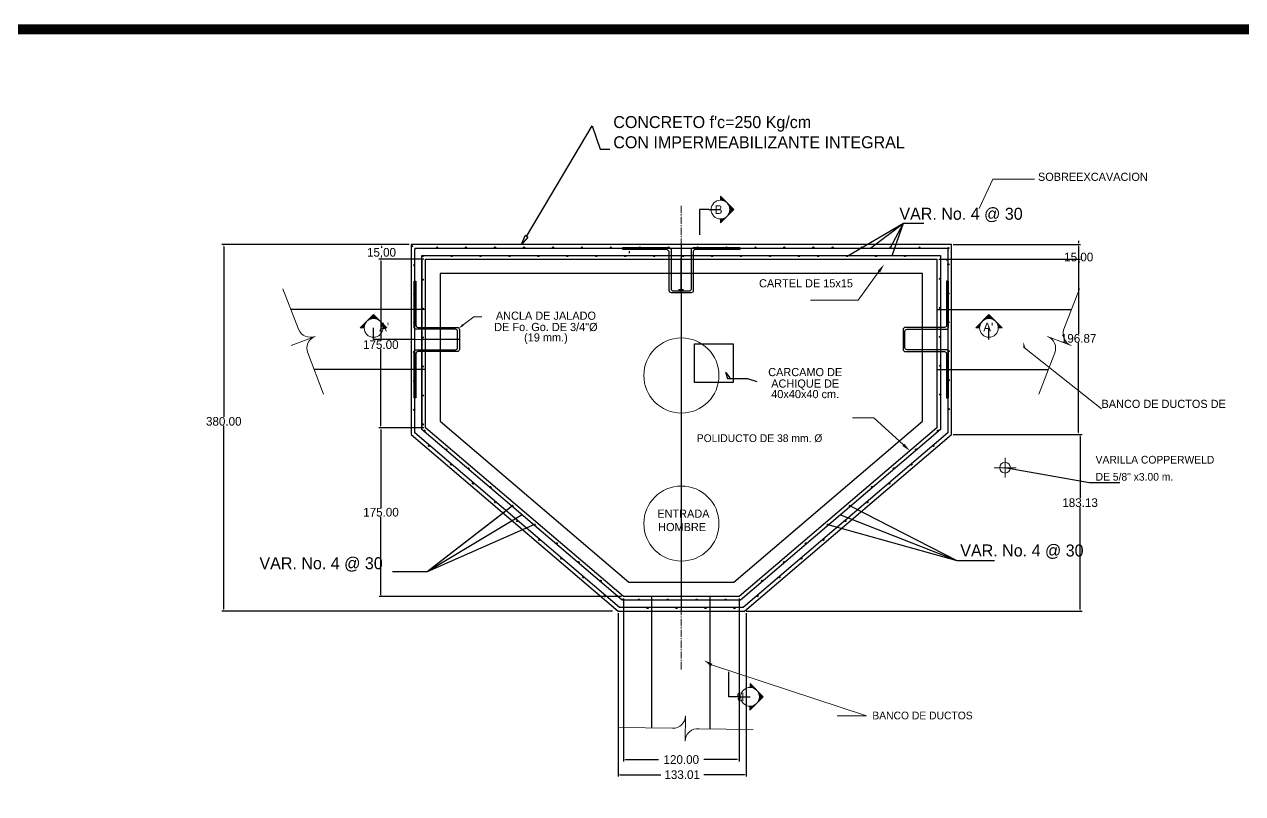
# Model space of a CAD drawing. Header units: centimetres. Extents: x 899 to 420531, y -5023 to 1299.
# Drawn here: x 16385 to 17648, y -1161 to -363 of the extents above; entities that cross this region are included whole.
import ezdxf
from ezdxf.enums import TextEntityAlignment as Align

# ---------------------------------------------------------------- set-up
doc = ezdxf.new("R2010")
doc.units = ezdxf.units.CM
doc.header["$LTSCALE"] = 10
doc.header["$MEASUREMENT"] = 0
doc.linetypes.add('CENTER2', pattern=[1.125, 0.75, -0.125, 0.125, -0.125])
doc.layers.get('0').update_dxf_attribs({"linetype": 'CONTINUOUS'})
doc.layers.get('DEFPOINTS').update_dxf_attribs({"color": 2, "linetype": 'CONTINUOUS'})
for name, color, linetype in [('Dimensiones', 7, 'CONTINUOUS'), ('Ductos', 30, 'CONTINUOUS'), ('MARCO', 7, 'CONTINUOUS'), ('REGISTRO', 1, 'CONTINUOUS'), ('TEXTOS', 7, 'CONTINUOUS'), ('VARILLAS', 30, 'CONTINUOUS')]:
    doc.layers.add(name, color=color, linetype=linetype)
doc.styles.get("Standard").update_dxf_attribs({"font": ''})
doc.styles.get('Standard').set_extended_font_data('Zurich Ex BT')
doc.dimstyles.get("Standard").update_dxf_attribs({"dimtxt": 9, "dimasz": 2, "dimexe": 2, "dimexo": 2, "dimgap": 0.09, "dimtad": 0, "dimtih": 1, "dimtoh": 1, "dimzin": 0, "dimdsep": 46, "dimtxsty": 'Standard', "dimcen": 0.09, "dimadec": 0, "dimazin": 0, "dimtfac": 1, "dimtofl": 0, "dimtmove": 0, "dimatfit": 3, "dimfxl": 0, "dimtolj": 1, "dimtzin": 0, "dimarcsym": 0})

# ---------------------------------------------------------------- blocks, each defined once
blk = doc.blocks.new('_ClosedBlank')
at = {"color": 0, "linetype": 'ByBlock', "lineweight": -2}
for p, q in [((-1, 0.17), (0, 0)), ((-1, 0.17), (-1, -0.17)), ((0, 0), (-1, -0.17))]:
    blk.add_line(p, q, dxfattribs=at)
blk = doc.blocks.new('*D33')
at = {"layer": 'DEFPOINTS', "color": 0}
for p in [(16785.7, -591.7), (16754.9, -606.7), (16800.7, -606.7)]:
    blk.add_point(p, dxfattribs=at)
at = {"layer": 'Dimensiones', "color": 0, "lineweight": -2}
for p, q in [((16783.7, -591.7), (16752.9, -591.7)), ((16754.9, -593.7), (16754.9, -595.2)), ((16754.9, -604.7), (16754.9, -604.5)), ((16798.7, -606.7), (16752.9, -606.7))]:
    blk.add_line(p, q, dxfattribs=at)
at = {"layer": 'Dimensiones', "color": 0}
for points in [[(16754.6, -593.7), (16755.3, -593.7), (16754.9, -591.7)], [(16754.6, -604.7), (16755.3, -604.7), (16754.9, -606.7)]]:
    blk.add_solid(points, dxfattribs=at)
at = {"layer": 'Dimensiones', "color": 0, "insert": (16754.9, -599.8), "char_height": 9, "attachment_point": 5}
blk.add_mtext('\\A1;15.00', dxfattribs=at)
blk = doc.blocks.new('*D34')
at = {"layer": 'DEFPOINTS', "color": 0}
for p in [(17345.7, -591.7), (17330.7, -606.7), (17477.7, -606.7)]:
    blk.add_point(p, dxfattribs=at)
at = {"layer": 'TEXTOS', "color": 0, "lineweight": -2}
for p, q in [((17347.7, -591.7), (17479.7, -591.7)), ((17477.7, -589.7), (17477.7, -587.7)), ((17332.7, -606.7), (17479.7, -606.7)), ((17477.7, -608.7), (17477.7, -610.7))]:
    blk.add_line(p, q, dxfattribs=at)
at = {"layer": 'TEXTOS', "color": 0}
for points in [[(17477.3, -589.7), (17478, -589.7), (17477.7, -591.7)], [(17477.3, -608.7), (17478, -608.7), (17477.7, -606.7)]]:
    blk.add_solid(points, dxfattribs=at)
at = {"layer": 'TEXTOS', "color": 0, "insert": (17477.7, -604.7), "char_height": 9, "attachment_point": 5}
blk.add_mtext('\\A1;15.00', dxfattribs=at)
blk = doc.blocks.new('*D35')
at = {"layer": 'DEFPOINTS', "color": 0}
for p in [(17005.7, -956.7), (17125.7, -956.7), (17125.7, -1125.6)]:
    blk.add_point(p, dxfattribs=at)
at = {"layer": 'Dimensiones', "color": 0, "lineweight": -2}
for p, q in [((17005.7, -958.7), (17005.7, -1127.6)), ((17125.7, -958.7), (17125.7, -1127.6)), ((17007.7, -1125.6), (17042.1, -1125.6)), ((17123.7, -1125.6), (17089.2, -1125.6))]:
    blk.add_line(p, q, dxfattribs=at)
at = {"layer": 'Dimensiones', "color": 0}
for points in [[(17007.7, -1125.2), (17007.7, -1125.9), (17005.7, -1125.6)], [(17123.7, -1125.2), (17123.7, -1125.9), (17125.7, -1125.6)]]:
    blk.add_solid(points, dxfattribs=at)
at = {"layer": 'Dimensiones', "color": 0, "insert": (17065.7, -1125.6), "char_height": 9, "attachment_point": 5}
blk.add_mtext('\\A1;120.00', dxfattribs=at)
blk = doc.blocks.new('*D36')
at = {"layer": 'DEFPOINTS', "color": 0}
for p in [(16785.7, -591.7), (16591.4, -971.7), (16995.7, -971.7)]:
    blk.add_point(p, dxfattribs=at)
at = {"layer": 'Dimensiones', "color": 0, "lineweight": -2}
for p, q in [((16783.7, -591.7), (16589.4, -591.7)), ((16591.4, -593.7), (16591.4, -770.4)), ((16591.4, -969.7), (16591.4, -779.7)), ((16993.7, -971.7), (16589.4, -971.7))]:
    blk.add_line(p, q, dxfattribs=at)
at = {"layer": 'Dimensiones', "color": 0}
for points in [[(16591.1, -593.7), (16591.8, -593.7), (16591.4, -591.7)], [(16591.1, -969.7), (16591.8, -969.7), (16591.4, -971.7)]]:
    blk.add_solid(points, dxfattribs=at)
at = {"layer": 'Dimensiones', "color": 0, "insert": (16591.4, -775), "char_height": 9, "attachment_point": 5}
blk.add_mtext('\\A1;380.00', dxfattribs=at)
blk = doc.blocks.new('*D28')
at = {"layer": 'DEFPOINTS', "color": 0}
for p in [(16800.7, -606.7), (16754.2, -781.7), (16800.7, -781.7)]:
    blk.add_point(p, dxfattribs=at)
at = {"layer": 'Dimensiones', "color": 0, "lineweight": -2}
for p, q in [((16798.7, -606.7), (16752.2, -606.7)), ((16754.2, -608.7), (16754.2, -690.8)), ((16754.2, -779.7), (16754.2, -700.1)), ((16798.7, -781.7), (16752.2, -781.7))]:
    blk.add_line(p, q, dxfattribs=at)
at = {"layer": 'Dimensiones', "color": 0}
for points in [[(16753.8, -608.7), (16754.5, -608.7), (16754.2, -606.7)], [(16753.8, -779.7), (16754.5, -779.7), (16754.2, -781.7)]]:
    blk.add_solid(points, dxfattribs=at)
at = {"layer": 'Dimensiones', "color": 0, "insert": (16754.2, -695.5), "char_height": 9, "attachment_point": 5}
blk.add_mtext('\\A1;175.00', dxfattribs=at)
blk = doc.blocks.new('*D29')
at = {"layer": 'DEFPOINTS', "color": 0}
for p in [(16800.7, -781.7), (16754.4, -956.7), (17005.7, -956.7)]:
    blk.add_point(p, dxfattribs=at)
at = {"layer": 'Dimensiones', "color": 0, "lineweight": -2}
for p, q in [((16798.7, -781.7), (16752.4, -781.7)), ((16754.4, -783.7), (16754.4, -864.5)), ((16754.4, -954.7), (16754.4, -873.9)), ((17003.7, -956.7), (16752.4, -956.7))]:
    blk.add_line(p, q, dxfattribs=at)
at = {"layer": 'Dimensiones', "color": 0}
for points in [[(16754, -783.7), (16754.7, -783.7), (16754.4, -781.7)], [(16754, -954.7), (16754.7, -954.7), (16754.4, -956.7)]]:
    blk.add_solid(points, dxfattribs=at)
at = {"layer": 'Dimensiones', "color": 0, "insert": (16754.4, -869.2), "char_height": 9, "attachment_point": 5}
blk.add_mtext('\\A1;175.00', dxfattribs=at)
blk = doc.blocks.new('*D30')
at = {"layer": 'DEFPOINTS', "color": 0}
for p in [(17345.7, -591.7), (17345.7, -788.6), (17477.6, -788.6)]:
    blk.add_point(p, dxfattribs=at)
at = {"layer": 'Dimensiones', "color": 0, "lineweight": -2}
for p, q in [((17347.7, -591.7), (17479.6, -591.7)), ((17477.6, -593.7), (17477.6, -684.3)), ((17477.6, -786.6), (17477.6, -693.7)), ((17347.7, -788.6), (17479.6, -788.6))]:
    blk.add_line(p, q, dxfattribs=at)
at = {"layer": 'Dimensiones', "color": 0}
for points in [[(17477.3, -593.7), (17477.9, -593.7), (17477.6, -591.7)], [(17477.3, -786.6), (17477.9, -786.6), (17477.6, -788.6)]]:
    blk.add_solid(points, dxfattribs=at)
at = {"layer": 'Dimensiones', "color": 0, "insert": (17477.6, -689), "char_height": 9, "attachment_point": 5}
blk.add_mtext('\\A1;196.87', dxfattribs=at)
blk = doc.blocks.new('*D31')
at = {"layer": 'DEFPOINTS', "color": 0}
for p in [(17347.7, -788.6), (17131.1, -971.7), (17479.1, -971.7)]:
    blk.add_point(p, dxfattribs=at)
at = {"layer": 'Dimensiones', "color": 0, "lineweight": -2}
for p, q in [((17349.7, -788.6), (17481.1, -788.6)), ((17479.1, -790.6), (17479.1, -854.6)), ((17479.1, -969.7), (17479.1, -864)), ((17133.1, -971.7), (17481.1, -971.7))]:
    blk.add_line(p, q, dxfattribs=at)
at = {"layer": 'Dimensiones', "color": 0}
for points in [[(17478.7, -790.6), (17479.4, -790.6), (17479.1, -788.6)], [(17478.7, -969.7), (17479.4, -969.7), (17479.1, -971.7)]]:
    blk.add_solid(points, dxfattribs=at)
at = {"layer": 'Dimensiones', "color": 0, "insert": (17479.1, -859.3), "char_height": 9, "attachment_point": 5}
blk.add_mtext('\\A1;183.13', dxfattribs=at)
blk = doc.blocks.new('*D32')
at = {"layer": 'DEFPOINTS', "color": 0}
for p in [(17000.1, -971.7), (17133.1, -971.7), (17133.1, -1141.3)]:
    blk.add_point(p, dxfattribs=at)
at = {"layer": 'Dimensiones', "color": 0, "lineweight": -2}
for p, q in [((17000.1, -973.7), (17000.1, -1143.3)), ((17133.1, -973.7), (17133.1, -1143.3)), ((17002.1, -1141.3), (17044.4, -1141.3)), ((17131.1, -1141.3), (17088.9, -1141.3))]:
    blk.add_line(p, q, dxfattribs=at)
at = {"layer": 'Dimensiones', "color": 0}
for points in [[(17002.1, -1141), (17002.1, -1141.7), (17000.1, -1141.3)], [(17131.1, -1141), (17131.1, -1141.7), (17133.1, -1141.3)]]:
    blk.add_solid(points, dxfattribs=at)
at = {"layer": 'Dimensiones', "color": 0, "insert": (17066.6, -1141.3), "char_height": 9, "attachment_point": 5}
blk.add_mtext('\\A1;133.01', dxfattribs=at)
blk = doc.blocks.new('Marco-Reg')
at = {"layer": 'MARCO', "linetype": 'Continuous', "const_width": 10.2}
blk.add_lwpolyline([(19056, -2910.9), (19056, -368.5), (15126.9, -368.5), (15126.9, -2910.9)], close=True, dxfattribs=at)

msp = doc.modelspace()

# ---------------------------------------------------------------- linework, layer by layer
at = {"layer": 'Ductos', "lineweight": 5}
for p, q in [((16668.954, -679.38), (16652.808, -637.496)), ((17462.385, -679.38), (17478.532, -637.496)), ((16686.001, -686.941), (16661.394, -696.427)), ((17445.339, -686.941), (17469.946, -696.427)), ((16694.886, -746.648), (16678.44, -703.987)), ((17436.454, -746.648), (17452.899, -703.987)), ((17069.657, -1106.54), (17070.052, -1080.171)), ((17056.67, -1093.158), (17000.752, -1092.321)), ((17140.175, -1094.409), (17084.258, -1093.571))]:
    msp.add_line(p, q, dxfattribs=at)
at = {"layer": 'Ductos'}
for p, q in [((16800.67, -659.125), (16661.146, -659.125)), ((17330.67, -659.125), (17470.194, -659.125)), ((16800.674, -721.121), (16685.055, -721.145)), ((17330.665, -721.121), (17446.285, -721.145)), ((17034.67, -956.69), (17034.67, -1092.829)), ((17095.355, -956.69), (17095.384, -1093.738))]:
    msp.add_line(p, q, dxfattribs=at)
at = {"layer": 'Ductos', "linetype": 'CENTER2', "lineweight": 5}
msp.add_line((17065.67, -1032.197), (17065.67, -911.183), dxfattribs=at)
at = {"layer": 'Ductos', "lineweight": 5}
for centre, radius, start, end in [((16681.215, -674.654), 13.186, 201.281051, 291.281051), ((17474.689, -684.123), 13.186, 158.918205, 248.918205), ((16690.744, -699.244), 13.186, 111.081795, 201.081795), ((17440.596, -699.244), 13.186, 338.918205, 68.918205), ((17056.867, -1079.974), 13.186, 269.142137, 359.142137), ((17082.9, -1106.746), 13.244, 84.115882, 179.110736)]:
    msp.add_arc(centre, radius, start, end, dxfattribs=at)
at = {"layer": 'REGISTRO'}
for p, q in [((17012.172, -600.54), (17012.172, -598.54)), ((16796.9, -606.69), (16796.9, -781.69)), ((17330.67, -606.69), (17330.67, -781.69)), ((17067.901, -638.541), (17062.901, -638.541))]:
    msp.add_line(p, q, dxfattribs=at)
for points in [[(17345.67, -788.559), (17345.67, -591.69), (16785.67, -591.69), (16785.67, -788.607), (17000.138, -971.69), (17065.67, -971.69), (17131.201, -971.69), (17345.67, -788.607)], [(16815.67, -621.69), (16815.67, -774.773), (17011.201, -941.69), (17065.67, -941.69), (17120.138, -941.69), (17315.67, -774.773), (17315.67, -621.69), (16815.67, -621.69)]]:
    msp.add_lwpolyline(points, dxfattribs=at)
for points in [[(17050.922, -596.69), (17005.072, -596.69), (17005.072, -594.79), (17052.822, -594.79, -0.41421356), (17055.072, -597.04), (17055.072, -637.54, 0.41421356), (17057.322, -639.79), (17074.022, -639.79, 0.41421356), (17076.272, -637.54), (17076.272, -597.04, -0.41421356), (17078.522, -594.79), (17126.272, -594.79), (17126.272, -596.69), (17080.422, -596.69, 0.41421356), (17078.172, -598.94), (17078.172, -639.44, -0.41421356), (17075.922, -641.69), (17055.422, -641.69, -0.41421356), (17053.172, -639.44), (17053.172, -598.94)], [(16790.67, -704.875), (16790.67, -750.725), (16788.77, -750.725), (16788.77, -702.975, -0.41421356), (16791.02, -700.725), (16831.52, -700.725, 0.41421356), (16833.77, -698.475), (16833.77, -681.775, 0.41421356), (16831.52, -679.525), (16791.02, -679.525, -0.41421356), (16788.77, -677.275), (16788.77, -629.525), (16790.67, -629.525), (16790.67, -675.375, 0.41421356), (16792.92, -677.625), (16833.42, -677.625, -0.41421356), (16835.67, -679.875), (16835.67, -700.375, -0.41421356), (16833.42, -702.625), (16792.92, -702.625, 0.41421356)], [(17340.677, -704.847), (17340.682, -750.697), (17342.582, -750.697), (17342.577, -702.947, 0.41421356), (17340.327, -700.697), (17299.827, -700.701, -0.41421356), (17297.577, -698.452), (17297.575, -681.752, -0.41421356), (17299.825, -679.501), (17340.325, -679.497, 0.41421356), (17342.575, -677.247), (17342.57, -629.497), (17340.67, -629.497), (17340.674, -675.347, -0.41421356), (17338.425, -677.598), (17297.925, -677.602, 0.41421356), (17295.675, -679.852), (17295.677, -700.352, 0.41421356), (17297.927, -702.602), (17338.427, -702.598, -0.41421356)]]:
    msp.add_lwpolyline(points, format="xyb", close=True, dxfattribs=at)
for points in [[(17330.67, -781.69), (17125.67, -956.69), (17065.67, -956.69), (17005.67, -956.69), (16800.67, -781.69), (16800.67, -606.69), (17330.67, -606.69)], [(17079.449, -694.692), (17119.449, -694.692), (17119.449, -734.692), (17079.449, -734.692)]]:
    msp.add_lwpolyline(points, close=True, dxfattribs=at)
at = {"layer": 'TEXTOS', "lineweight": 5}
for p, q in [((17374.516, -554.485), (17388.567, -523.773)), ((17388.567, -523.773), (17431.754, -523.773)), ((17106.278, -545.746), (17106.278, -541.665)), ((17106.278, -541.665), (17120.063, -555.451)), ((17106.472, -545.748), (17106.472, -541.859)), ((17106.666, -545.754), (17106.666, -542.054)), ((17106.86, -545.764), (17106.86, -542.248)), ((17107.054, -545.777), (17107.054, -542.442)), ((17107.248, -545.795), (17107.248, -542.636)), ((17107.442, -545.816), (17107.442, -542.83)), ((17107.636, -545.842), (17107.636, -543.024)), ((17106.278, -569.236), (17120.063, -555.451)), ((17107.831, -545.871), (17107.831, -543.218)), ((17108.025, -545.905), (17108.025, -543.412)), ((17108.219, -545.942), (17108.219, -543.606)), ((17108.413, -545.984), (17108.413, -543.8)), ((17108.607, -546.03), (17108.607, -543.994)), ((17108.801, -546.08), (17108.801, -544.189)), ((17108.995, -546.134), (17108.995, -544.383)), ((17109.189, -546.193), (17109.189, -544.577)), ((17109.383, -546.256), (17109.383, -544.771)), ((17109.577, -546.324), (17109.577, -544.965)), ((17109.772, -546.397), (17109.772, -545.159)), ((17109.966, -546.474), (17109.966, -545.353)), ((17110.16, -546.556), (17110.16, -545.547)), ((17110.354, -546.644), (17110.354, -545.741)), ((17110.548, -546.736), (17110.548, -545.935)), ((17110.742, -546.834), (17110.742, -546.129)), ((17110.936, -546.937), (17110.936, -546.324)), ((17111.13, -547.046), (17111.13, -546.518)), ((17111.324, -547.161), (17111.324, -546.712)), ((17111.518, -547.283), (17111.518, -546.906)), ((17111.712, -547.411), (17111.712, -547.1)), ((17111.907, -547.545), (17111.907, -547.294)), ((17112.101, -547.687), (17112.101, -547.488)), ((17112.295, -547.837), (17112.295, -547.682)), ((17112.489, -547.994), (17112.489, -547.876)), ((17112.683, -548.16), (17112.683, -548.07)), ((17112.877, -548.335), (17112.877, -548.265)), ((17113.071, -548.52), (17113.071, -548.459)), ((17113.265, -548.716), (17113.265, -548.653)), ((17113.459, -548.923), (17113.459, -548.847)), ((17113.653, -549.144), (17113.653, -549.041)), ((17113.847, -549.378), (17113.847, -549.235)), ((17113.847, -549.378), (17113.847, -549.235)), ((17114.042, -549.628), (17114.042, -549.429)), ((17114.236, -549.896), (17114.236, -549.623)), ((17114.43, -550.185), (17114.43, -549.817)), ((17114.624, -550.499), (17114.624, -550.011)), ((17114.818, -550.841), (17114.818, -550.205)), ((17115.012, -551.221), (17115.012, -550.4)), ((17115.206, -551.647), (17115.206, -550.594)), ((17115.4, -552.14), (17115.4, -550.788)), ((17115.4, -552.14), (17115.4, -550.788)), ((17115.594, -552.734), (17115.594, -550.982)), ((17115.788, -553.52), (17115.788, -551.176)), ((17115.983, -559.532), (17115.983, -551.37)), ((17116.177, -559.338), (17116.177, -551.564)), ((17116.371, -559.144), (17116.371, -551.758)), ((17116.565, -558.949), (17116.565, -551.952)), ((17116.759, -558.755), (17116.759, -552.146)), ((17116.953, -558.561), (17116.953, -552.34)), ((17117.147, -558.367), (17117.147, -552.535)), ((17117.341, -558.173), (17117.341, -552.729)), ((17117.535, -557.979), (17117.535, -552.923)), ((17117.729, -557.785), (17117.729, -553.117)), ((17117.923, -557.591), (17117.923, -553.311)), ((17118.118, -557.397), (17118.118, -553.505)), ((17118.312, -557.203), (17118.312, -553.699)), ((17118.506, -557.009), (17118.506, -553.893)), ((17118.7, -556.814), (17118.7, -554.087)), ((17118.894, -556.62), (17118.894, -554.281)), ((17119.088, -556.426), (17119.088, -554.476)), ((17119.282, -556.232), (17119.282, -554.67)), ((17119.476, -556.038), (17119.476, -554.864)), ((17119.67, -555.844), (17119.67, -555.058)), ((17119.864, -555.65), (17119.864, -555.252)), ((17120.059, -555.456), (17120.059, -555.446)), ((17106.278, -569.236), (17106.278, -565.156)), ((17106.472, -569.042), (17106.472, -565.154)), ((17106.666, -568.848), (17106.666, -565.148)), ((17106.86, -568.654), (17106.86, -565.138)), ((17107.054, -568.46), (17107.054, -565.124)), ((17107.248, -568.266), (17107.248, -565.107)), ((17107.442, -568.072), (17107.442, -565.085)), ((17107.636, -567.878), (17107.636, -565.06)), ((17107.831, -567.684), (17107.831, -565.031)), ((17108.025, -567.49), (17108.025, -564.997)), ((17108.219, -567.296), (17108.219, -564.96)), ((17108.413, -567.101), (17108.413, -564.918)), ((17108.607, -566.907), (17108.607, -564.872)), ((17108.801, -566.713), (17108.801, -564.822)), ((17108.995, -566.519), (17108.995, -564.767)), ((17109.189, -566.325), (17109.189, -564.709)), ((17109.383, -566.131), (17109.383, -564.645)), ((17109.577, -565.937), (17109.577, -564.577)), ((17109.772, -565.743), (17109.772, -564.505)), ((17109.966, -565.549), (17109.966, -564.428)), ((17110.16, -565.355), (17110.16, -564.345)), ((17110.354, -565.16), (17110.354, -564.258)), ((17110.548, -564.966), (17110.548, -564.166)), ((17110.742, -564.772), (17110.742, -564.068)), ((17110.936, -564.578), (17110.936, -563.965)), ((17111.13, -564.384), (17111.13, -563.855)), ((17111.324, -564.19), (17111.324, -563.74)), ((17111.518, -563.996), (17111.518, -563.619)), ((17111.712, -563.802), (17111.712, -563.491)), ((17111.907, -563.608), (17111.907, -563.356)), ((17112.101, -563.414), (17112.101, -563.215)), ((17112.295, -563.22), (17112.295, -563.065)), ((17112.489, -563.025), (17112.489, -562.908)), ((17112.683, -562.831), (17112.683, -562.742)), ((17112.877, -562.637), (17112.877, -562.566)), ((17113.071, -562.443), (17113.071, -562.381)), ((17113.265, -562.249), (17113.265, -562.186)), ((17113.459, -562.055), (17113.459, -561.978)), ((17113.653, -561.861), (17113.653, -561.758)), ((17113.847, -561.667), (17113.847, -561.524)), ((17113.847, -561.667), (17113.847, -561.524)), ((17114.042, -561.473), (17114.042, -561.274)), ((17114.236, -561.279), (17114.236, -561.005)), ((17114.43, -561.085), (17114.43, -560.717)), ((17114.624, -560.89), (17114.624, -560.403)), ((17114.818, -560.696), (17114.818, -560.06)), ((17115.012, -560.502), (17115.012, -559.681)), ((17115.206, -560.308), (17115.206, -559.254)), ((17115.4, -560.114), (17115.4, -558.762)), ((17115.4, -560.114), (17115.4, -558.762)), ((17115.594, -559.92), (17115.594, -558.168)), ((17115.788, -559.726), (17115.788, -557.382)), ((17065.672, -594.852), (17065.669, -640.902)), ((17270.509, -619.719), (17249.05, -649.303)), ((17249.05, -649.303), (17199.575, -649.303)), ((16732.905, -678.113), (16746.691, -664.328)), ((16741.834, -669.185), (16742.888, -669.185)), ((16742.028, -668.991), (16743.38, -668.991)), ((16742.028, -668.991), (16743.38, -668.991)), ((16742.222, -668.797), (16743.974, -668.797)), ((16742.416, -668.603), (16744.76, -668.603)), ((16742.61, -668.409), (16750.772, -668.409)), ((16742.804, -668.214), (16750.578, -668.215)), ((16742.998, -668.02), (16750.384, -668.02)), ((16743.192, -667.826), (16750.19, -667.826)), ((16743.387, -667.632), (16749.995, -667.632)), ((16743.581, -667.438), (16749.801, -667.438)), ((16743.775, -667.244), (16749.607, -667.244)), ((16743.969, -667.05), (16749.413, -667.05)), ((16744.163, -666.856), (16749.219, -666.856)), ((16744.357, -666.662), (16749.025, -666.662)), ((16744.551, -666.468), (16748.831, -666.468)), ((16744.745, -666.274), (16748.637, -666.274)), ((16744.939, -666.079), (16748.443, -666.079)), ((16745.133, -665.885), (16748.249, -665.885)), ((16745.327, -665.691), (16748.055, -665.691)), ((16745.522, -665.497), (16747.86, -665.497)), ((16745.716, -665.303), (16747.666, -665.303)), ((16745.91, -665.109), (16747.472, -665.109)), ((16746.104, -664.915), (16747.278, -664.915)), ((16746.298, -664.721), (16747.084, -664.721)), ((16746.492, -664.527), (16746.89, -664.527)), ((16746.686, -664.333), (16746.696, -664.333)), ((16760.476, -678.113), (16746.691, -664.328)), ((16748.622, -668.603), (16750.966, -668.603)), ((16749.408, -668.797), (16751.16, -668.797)), ((16750.002, -668.991), (16751.354, -668.991)), ((16750.002, -668.991), (16751.354, -668.991)), ((16750.494, -669.185), (16751.548, -669.185)), ((16839.481, -675.024), (16850.554, -666.642)), ((16850.554, -666.642), (16858.947, -666.642)), ((17370.864, -678.117), (17384.65, -664.331)), ((17380.846, -669.188), (17379.792, -669.188)), ((17381.339, -668.994), (17379.987, -668.994)), ((17381.339, -668.994), (17379.987, -668.994)), ((17381.932, -668.8), (17380.181, -668.8)), ((17382.718, -668.606), (17380.375, -668.606)), ((17388.731, -668.412), (17380.569, -668.412)), ((17388.536, -668.218), (17380.763, -668.218)), ((17388.342, -668.024), (17380.957, -668.024)), ((17388.148, -667.83), (17381.151, -667.83)), ((17387.954, -667.636), (17381.345, -667.636)), ((17387.76, -667.441), (17381.539, -667.441)), ((17387.566, -667.247), (17381.733, -667.247)), ((17387.372, -667.053), (17381.927, -667.053)), ((17387.178, -666.859), (17382.122, -666.859)), ((17386.984, -666.665), (17382.316, -666.665)), ((17386.79, -666.471), (17382.51, -666.471)), ((17386.596, -666.277), (17382.704, -666.277)), ((17386.401, -666.083), (17382.898, -666.083)), ((17386.207, -665.889), (17383.092, -665.889)), ((17386.013, -665.695), (17383.286, -665.695)), ((17385.819, -665.5), (17383.48, -665.5)), ((17385.625, -665.306), (17383.674, -665.306)), ((17385.431, -665.112), (17383.868, -665.112)), ((17385.237, -664.918), (17384.062, -664.918)), ((17385.043, -664.724), (17384.257, -664.724)), ((17384.849, -664.53), (17384.451, -664.53)), ((17384.655, -664.336), (17384.645, -664.336)), ((17398.435, -678.117), (17384.65, -664.331)), ((17388.925, -668.606), (17386.581, -668.606)), ((17389.119, -668.8), (17387.367, -668.8)), ((17389.313, -668.994), (17387.961, -668.994)), ((17389.313, -668.994), (17387.961, -668.994)), ((17389.507, -669.188), (17388.453, -669.188)), ((16732.905, -678.113), (16736.986, -678.113)), ((16733.099, -677.919), (16736.988, -677.919)), ((16733.294, -677.725), (16736.994, -677.725)), ((16733.488, -677.531), (16737.004, -677.531)), ((16733.682, -677.337), (16737.017, -677.337)), ((16733.876, -677.143), (16737.035, -677.143)), ((16734.07, -676.949), (16737.056, -676.949)), ((16734.264, -676.755), (16737.082, -676.755)), ((16734.458, -676.56), (16737.111, -676.56)), ((16734.652, -676.366), (16737.145, -676.366)), ((16734.846, -676.172), (16737.182, -676.172)), ((16735.04, -675.978), (16737.224, -675.978)), ((16735.234, -675.784), (16737.27, -675.784)), ((16735.429, -675.59), (16737.32, -675.59)), ((16735.623, -675.396), (16737.374, -675.396)), ((16735.817, -675.202), (16737.433, -675.202)), ((16736.011, -675.008), (16737.497, -675.008)), ((16736.205, -674.814), (16737.564, -674.814)), ((16736.399, -674.619), (16737.637, -674.62)), ((16736.593, -674.425), (16737.714, -674.425)), ((16736.787, -674.231), (16737.796, -674.231)), ((16736.981, -674.037), (16737.884, -674.037)), ((16737.175, -673.843), (16737.976, -673.843)), ((16737.37, -673.649), (16738.074, -673.649)), ((16737.564, -673.455), (16738.177, -673.455)), ((16737.758, -673.261), (16738.286, -673.261)), ((16737.952, -673.067), (16738.402, -673.067)), ((16738.146, -672.873), (16738.523, -672.873)), ((16738.34, -672.679), (16738.651, -672.679)), ((16738.534, -672.484), (16738.785, -672.484)), ((16738.728, -672.29), (16738.927, -672.29)), ((16738.922, -672.096), (16739.077, -672.096)), ((16739.116, -671.902), (16739.234, -671.902)), ((16739.31, -671.708), (16739.4, -671.708)), ((16739.505, -671.514), (16739.575, -671.514)), ((16739.699, -671.32), (16739.76, -671.32)), ((16739.893, -671.126), (16739.956, -671.126)), ((16740.087, -670.932), (16740.164, -670.932)), ((16740.281, -670.738), (16740.384, -670.738)), ((16740.475, -670.544), (16740.618, -670.544)), ((16740.475, -670.544), (16740.618, -670.544)), ((16740.669, -670.349), (16740.868, -670.349)), ((16740.863, -670.155), (16741.136, -670.155)), ((16741.057, -669.961), (16741.425, -669.961)), ((16741.251, -669.767), (16741.739, -669.767)), ((16741.446, -669.573), (16742.082, -669.573)), ((16741.64, -669.379), (16742.461, -669.379)), ((16750.921, -669.379), (16751.742, -669.379)), ((16751.3, -669.573), (16751.936, -669.573)), ((16751.643, -669.767), (16752.131, -669.767)), ((16751.957, -669.961), (16752.325, -669.961)), ((16752.246, -670.156), (16752.519, -670.156)), ((16752.514, -670.35), (16752.713, -670.35)), ((16752.764, -670.544), (16752.907, -670.544)), ((16752.764, -670.544), (16752.907, -670.544)), ((16752.998, -670.738), (16753.101, -670.738)), ((16753.218, -670.932), (16753.295, -670.932)), ((16753.426, -671.126), (16753.489, -671.126)), ((16753.622, -671.32), (16753.683, -671.32)), ((16753.807, -671.514), (16753.877, -671.514)), ((16753.982, -671.708), (16754.071, -671.708)), ((16754.148, -671.902), (16754.266, -671.902)), ((16754.305, -672.096), (16754.46, -672.096)), ((16754.455, -672.291), (16754.654, -672.291)), ((16754.597, -672.485), (16754.848, -672.485)), ((16754.731, -672.679), (16755.042, -672.679)), ((16754.859, -672.873), (16755.236, -672.873)), ((16754.98, -673.067), (16755.43, -673.067)), ((16755.095, -673.261), (16755.624, -673.261)), ((16755.205, -673.455), (16755.818, -673.455)), ((16755.308, -673.649), (16756.012, -673.649)), ((16755.406, -673.843), (16756.206, -673.843)), ((16755.498, -674.037), (16756.401, -674.037)), ((16755.585, -674.232), (16756.595, -674.232)), ((16755.668, -674.426), (16756.789, -674.426)), ((16755.745, -674.62), (16756.983, -674.62)), ((16755.817, -674.814), (16757.177, -674.814)), ((16755.885, -675.008), (16757.371, -675.008)), ((16755.949, -675.202), (16757.565, -675.202)), ((16756.007, -675.396), (16757.759, -675.396)), ((16756.062, -675.59), (16757.953, -675.59)), ((16756.112, -675.784), (16758.147, -675.784)), ((16756.158, -675.978), (16758.341, -675.978)), ((16756.2, -676.172), (16758.536, -676.172)), ((16756.237, -676.367), (16758.73, -676.367)), ((16756.271, -676.561), (16758.924, -676.561)), ((16756.3, -676.755), (16759.118, -676.755)), ((16756.325, -676.949), (16759.312, -676.949)), ((16756.347, -677.143), (16759.506, -677.143)), ((16756.364, -677.337), (16759.7, -677.337)), ((16756.378, -677.531), (16759.894, -677.531)), ((16756.388, -677.725), (16760.088, -677.725)), ((16756.394, -677.919), (16760.282, -677.919)), ((16756.396, -678.113), (16760.476, -678.113)), ((17374.945, -678.117), (17370.864, -678.117)), ((17374.947, -677.922), (17371.058, -677.922)), ((17374.953, -677.728), (17371.252, -677.728)), ((17374.962, -677.534), (17371.446, -677.534)), ((17374.976, -677.34), (17371.64, -677.34)), ((17374.994, -677.146), (17371.835, -677.146)), ((17375.015, -676.952), (17372.029, -676.952)), ((17375.041, -676.758), (17372.223, -676.758)), ((17375.07, -676.564), (17372.417, -676.564)), ((17375.103, -676.37), (17372.611, -676.37)), ((17375.141, -676.176), (17372.805, -676.176)), ((17375.183, -675.982), (17372.999, -675.982)), ((17375.229, -675.787), (17373.193, -675.787)), ((17375.279, -675.593), (17373.387, -675.593)), ((17375.333, -675.399), (17373.581, -675.399)), ((17375.392, -675.205), (17373.776, -675.205)), ((17375.455, -675.011), (17373.97, -675.011)), ((17375.523, -674.817), (17374.164, -674.817)), ((17375.596, -674.623), (17374.358, -674.623)), ((17375.673, -674.429), (17374.552, -674.429)), ((17375.755, -674.235), (17374.746, -674.235)), ((17375.842, -674.041), (17374.94, -674.041)), ((17375.935, -673.847), (17375.134, -673.847)), ((17376.033, -673.652), (17375.328, -673.652)), ((17376.136, -673.458), (17375.522, -673.458)), ((17376.245, -673.264), (17375.716, -673.264)), ((17376.36, -673.07), (17375.911, -673.07)), ((17376.482, -672.876), (17376.105, -672.876)), ((17376.609, -672.682), (17376.299, -672.682)), ((17376.744, -672.488), (17376.493, -672.488)), ((17376.886, -672.294), (17376.687, -672.294)), ((17377.035, -672.1), (17376.881, -672.1)), ((17377.193, -671.906), (17377.075, -671.906)), ((17377.359, -671.711), (17377.269, -671.711)), ((17377.534, -671.517), (17377.463, -671.517)), ((17377.719, -671.323), (17377.657, -671.323)), ((17377.915, -671.129), (17377.851, -671.129)), ((17378.122, -670.935), (17378.046, -670.935)), ((17378.342, -670.741), (17378.24, -670.741)), ((17378.577, -670.547), (17378.434, -670.547)), ((17378.577, -670.547), (17378.434, -670.547)), ((17378.827, -670.353), (17378.628, -670.353)), ((17379.095, -670.159), (17378.822, -670.159)), ((17379.384, -669.965), (17379.016, -669.965)), ((17379.697, -669.771), (17379.21, -669.771)), ((17380.04, -669.576), (17379.404, -669.576)), ((17380.419, -669.382), (17379.598, -669.382)), ((17389.701, -669.382), (17388.88, -669.382)), ((17389.895, -669.576), (17389.259, -669.576)), ((17390.089, -669.771), (17389.602, -669.771)), ((17390.283, -669.965), (17389.915, -669.965)), ((17390.477, -670.159), (17390.204, -670.159)), ((17390.671, -670.353), (17390.472, -670.353)), ((17390.866, -670.547), (17390.723, -670.547)), ((17390.866, -670.547), (17390.723, -670.547)), ((17391.06, -670.741), (17390.957, -670.741)), ((17391.254, -670.935), (17391.177, -670.935)), ((17391.448, -671.129), (17391.384, -671.129)), ((17391.642, -671.323), (17391.58, -671.323)), ((17391.836, -671.517), (17391.765, -671.517)), ((17392.03, -671.711), (17391.94, -671.711)), ((17392.224, -671.906), (17392.107, -671.906)), ((17392.418, -672.1), (17392.264, -672.1)), ((17392.612, -672.294), (17392.413, -672.294)), ((17392.807, -672.488), (17392.555, -672.488)), ((17393.001, -672.682), (17392.69, -672.682)), ((17393.195, -672.876), (17392.818, -672.876)), ((17393.389, -673.07), (17392.939, -673.07)), ((17393.583, -673.264), (17393.054, -673.264)), ((17393.777, -673.458), (17393.163, -673.458)), ((17393.971, -673.652), (17393.267, -673.652)), ((17394.165, -673.847), (17393.364, -673.847)), ((17394.359, -674.041), (17393.457, -674.041)), ((17394.553, -674.235), (17393.544, -674.235)), ((17394.747, -674.429), (17393.626, -674.429)), ((17394.942, -674.623), (17393.704, -674.623)), ((17395.136, -674.817), (17393.776, -674.817)), ((17395.33, -675.011), (17393.844, -675.011)), ((17395.524, -675.205), (17393.907, -675.205)), ((17395.718, -675.399), (17393.966, -675.399)), ((17395.912, -675.593), (17394.021, -675.593)), ((17396.106, -675.787), (17394.071, -675.787)), ((17396.3, -675.982), (17394.117, -675.982)), ((17396.494, -676.176), (17394.158, -676.176)), ((17396.688, -676.37), (17394.196, -676.37)), ((17396.882, -676.564), (17394.229, -676.564)), ((17397.077, -676.758), (17394.259, -676.758)), ((17397.271, -676.952), (17394.284, -676.952)), ((17397.465, -677.146), (17394.306, -677.146)), ((17397.659, -677.34), (17394.323, -677.34)), ((17397.853, -677.534), (17394.337, -677.534)), ((17398.047, -677.728), (17394.347, -677.728)), ((17398.241, -677.922), (17394.352, -677.922)), ((17398.435, -678.117), (17394.354, -678.117)), ((16789.981, -690.124), (16836.031, -690.128)), ((16800.669, -697.625), (16800.67, -682.625)), ((17421.382, -698.863), (17501.321, -762.036)), ((17265.325, -771.398), (17243.206, -771.398)), ((17295.926, -799.367), (17265.325, -771.398)), ((17401.317, -812.882), (17401.317, -833.021)), ((17390.067, -823.039), (17412.72, -823.039)), ((17097.121, -1027.56), (17257.835, -1080.324)), ((17136.937, -1046.777), (17136.935, -1050.858)), ((17136.937, -1046.777), (17150.715, -1060.57)), ((17137.131, -1046.971), (17137.129, -1050.86)), ((17137.325, -1047.165), (17137.323, -1050.866)), ((17137.519, -1047.359), (17137.517, -1050.875)), ((17137.713, -1047.554), (17137.711, -1050.889)), ((17137.907, -1047.748), (17137.905, -1050.907)), ((17138.101, -1047.942), (17138.1, -1050.928)), ((17138.295, -1048.136), (17138.294, -1050.954)), ((17136.922, -1074.348), (17150.715, -1060.57)), ((17138.489, -1048.33), (17138.488, -1050.983)), ((17138.683, -1048.525), (17138.682, -1051.017)), ((17138.877, -1048.719), (17138.876, -1051.055)), ((17139.071, -1048.913), (17139.07, -1051.097)), ((17139.265, -1049.107), (17139.264, -1051.142)), ((17139.459, -1049.301), (17139.458, -1051.193)), ((17139.653, -1049.496), (17139.652, -1051.247)), ((17139.847, -1049.69), (17139.846, -1051.306)), ((17140.041, -1049.884), (17140.04, -1051.37)), ((17140.235, -1050.078), (17140.234, -1051.438)), ((17140.429, -1050.272), (17140.428, -1051.51)), ((17140.623, -1050.466), (17140.622, -1051.588)), ((17140.817, -1050.661), (17140.816, -1051.67)), ((17141.011, -1050.855), (17141.011, -1051.757)), ((17141.205, -1051.049), (17141.205, -1051.85)), ((17141.399, -1051.243), (17141.399, -1051.948)), ((17141.593, -1051.437), (17141.593, -1052.051)), ((17146.055, -1055.904), (17146.054, -1057.256)), ((17146.055, -1055.904), (17146.054, -1057.256)), ((17146.249, -1056.098), (17146.248, -1057.85)), ((17146.443, -1056.292), (17146.441, -1058.636)), ((17146.637, -1056.487), (17146.632, -1064.648)), ((17146.831, -1056.681), (17146.827, -1064.454)), ((17147.025, -1056.875), (17147.021, -1064.26)), ((17147.219, -1057.069), (17147.215, -1064.066)), ((17147.413, -1057.263), (17147.409, -1063.872)), ((17147.607, -1057.458), (17147.603, -1063.678)), ((17147.801, -1057.652), (17147.798, -1063.484)), ((17147.995, -1057.846), (17147.992, -1063.29)), ((17148.189, -1058.04), (17148.186, -1063.096)), ((17148.383, -1058.234), (17148.38, -1062.902)), ((17148.577, -1058.429), (17148.574, -1062.708)), ((17148.771, -1058.623), (17148.769, -1062.514)), ((17148.965, -1058.817), (17148.963, -1062.32)), ((17149.159, -1059.011), (17149.157, -1062.126)), ((17149.353, -1059.205), (17149.351, -1061.933)), ((17149.547, -1059.4), (17149.545, -1061.739)), ((17149.741, -1059.594), (17149.74, -1061.545)), ((17136.925, -1070.267), (17136.922, -1074.348)), ((17137.119, -1070.265), (17137.117, -1074.154)), ((17137.313, -1070.259), (17137.311, -1073.96)), ((17137.507, -1070.25), (17137.505, -1073.766)), ((17137.701, -1070.236), (17137.699, -1073.572)), ((17137.895, -1070.219), (17137.893, -1073.378)), ((17138.089, -1070.197), (17138.088, -1073.184)), ((17138.283, -1070.172), (17138.282, -1072.99)), ((17138.477, -1070.143), (17138.476, -1072.796)), ((17138.672, -1070.109), (17138.67, -1072.602)), ((17138.866, -1070.072), (17138.864, -1072.408)), ((17139.06, -1070.03), (17139.059, -1072.214)), ((17139.254, -1069.985), (17139.253, -1072.02)), ((17139.448, -1069.935), (17139.447, -1071.826)), ((17139.642, -1069.88), (17139.641, -1071.632)), ((17139.836, -1069.822), (17139.835, -1071.438)), ((17140.03, -1069.758), (17140.03, -1071.244)), ((17140.225, -1069.691), (17140.224, -1071.05)), ((17140.419, -1069.618), (17140.418, -1070.856)), ((17140.613, -1069.541), (17140.612, -1070.662)), ((17140.807, -1069.459), (17140.806, -1070.468)), ((17141.001, -1069.372), (17141.001, -1070.274)), ((17141.195, -1069.279), (17141.195, -1070.08)), ((17141.389, -1069.182), (17141.389, -1069.886)), ((17141.584, -1069.078), (17141.583, -1069.692)), ((17141.778, -1068.969), (17141.777, -1069.498)), ((17141.972, -1068.854), (17141.972, -1069.304)), ((17142.166, -1068.733), (17142.166, -1069.11)), ((17142.36, -1068.605), (17142.36, -1068.916)), ((17142.554, -1068.471), (17142.554, -1068.722)), ((17142.748, -1068.329), (17142.748, -1068.528)), ((17142.943, -1068.18), (17142.943, -1068.334)), ((17143.137, -1068.022), (17143.137, -1068.14)), ((17143.331, -1067.857), (17143.331, -1067.946)), ((17143.525, -1067.681), (17143.525, -1067.752)), ((17143.719, -1067.496), (17143.719, -1067.558)), ((17143.914, -1067.301), (17143.914, -1067.364)), ((17144.108, -1067.094), (17144.108, -1067.17)), ((17144.302, -1066.874), (17144.302, -1066.976)), ((17144.496, -1066.639), (17144.496, -1066.782)), ((17144.496, -1066.639), (17144.496, -1066.782)), ((17144.69, -1066.389), (17144.69, -1066.588)), ((17144.885, -1066.121), (17144.885, -1066.394)), ((17145.079, -1065.832), (17145.079, -1066.2)), ((17145.273, -1065.519), (17145.273, -1066.006)), ((17145.467, -1065.176), (17145.467, -1065.812)), ((17145.856, -1064.371), (17145.856, -1065.424)), ((17146.05, -1063.878), (17146.05, -1065.23)), ((17146.05, -1063.878), (17146.05, -1065.23)), ((17146.245, -1063.285), (17146.244, -1065.036)), ((17146.439, -1062.499), (17146.438, -1064.842)), ((17227.4, -1080.324), (17257.835, -1080.324))]:
    msp.add_line(p, q, dxfattribs=at)
at = {"layer": 'TEXTOS', "linetype": 'CENTER2', "lineweight": 5}
msp.add_line((17065.672, -551.561), (17065.672, -672.575), dxfattribs=at)
at = {"layer": 'TEXTOS'}
for p, q in [((17094.27, -555.451), (17084.405, -555.451)), ((17084.405, -555.451), (17084.405, -581.467)), ((17094.27, -555.451), (17106.278, -555.451)), ((17065.672, -590.541), (17065.672, -615.541)), ((17065.672, -640.541), (17065.672, -605.541)), ((16873.17, -606.69), (16888.17, -606.69)), ((17065.67, -606.69), (17065.67, -956.69)), ((16746.691, -690.121), (16746.691, -678.113)), ((17384.65, -690.125), (17384.65, -678.117)), ((16789.981, -690.124), (16746.691, -690.121)), ((16835.67, -690.125), (16800.67, -690.125)), ((17115.023, -730.531), (17134.44, -730.531)), ((17134.44, -730.531), (17143.895, -733.717)), ((17065.67, -956.69), (17065.67, -971.69)), ((16994.308, -971.69), (16993.761, -971.69)), ((17115.057, -1060.551), (17115.071, -1034.534)), ((17124.922, -1060.556), (17115.057, -1060.551)), ((17124.922, -1060.556), (17136.93, -1060.562))]:
    msp.add_line(p, q, dxfattribs=at)
msp.add_lwpolyline([(16905.135, -583.238), (16973.257, -468.75), (16981.701, -492.734), (16991.649, -492.734)], dxfattribs=at)
at = {"layer": 'TEXTOS', "lineweight": 5}
for centre, radius in [((17106.278, -555.451), 9.705), ((16746.691, -678.113), 9.705), ((17384.65, -678.117), 9.705), ((17065.822, -727.429), 38.919), ((17401.317, -823.039), 5.51), ((17065.822, -880.926), 38.919), ((17136.93, -1060.562), 9.705)]:
    msp.add_circle(centre, radius, dxfattribs=at)
for points in [[(17269.27, -618.82), (17271.748, -620.617), (17275.901, -612.285)], [(16840.11, -675.854), (16838.853, -674.193), (16834.498, -678.796)], [(17420.356, -699.043), (17422.407, -698.682), (17420.298, -692.707)], [(17296.959, -798.238), (17294.894, -800.497), (17302.705, -805.563)], [(17096.317, -1028.863), (17097.925, -1026.258), (17089.306, -1022.737)]]:
    msp.add_solid(points, dxfattribs=at)
at = {"layer": 'VARILLAS'}
for p, q in [((16789.44, -595.46), (16789.44, -596.69)), ((17002.36, -965.757), (17002.36, -965.757))]:
    msp.add_line(p, q, dxfattribs=at)
msp.add_lwpolyline([(16789.44, -595.46), (17341.9, -595.46), (17341.9, -786.869), (17129.811, -967.92), (17065.67, -967.92), (17001.528, -967.92), (16789.44, -786.869), (16789.44, -596.69)], dxfattribs=at)
msp.add_lwpolyline([(16796.9, -783.429), (16796.9, -602.92), (17334.44, -602.92), (17334.44, -783.429), (17127.06, -960.46), (17065.67, -960.46), (17004.279, -960.46)], close=True, dxfattribs=at)
for centre in [(16786.573, -593.402), (16797.603, -603.568), (16812.603, -594.806), (16827.603, -603.568), (16842.603, -594.806), (16857.603, -603.568), (16872.603, -594.806), (16887.603, -603.568), (16902.603, -594.806), (16917.603, -603.568), (16932.603, -594.806), (16947.603, -603.568), (16962.603, -594.806), (16977.603, -603.568), (16992.603, -594.806), (17007.603, -603.568), (17022.603, -594.806), (17037.603, -603.568), (17052.603, -594.806), (17067.603, -603.568), (17082.603, -594.806), (17097.603, -603.568), (17112.603, -594.806), (17127.603, -603.568), (17142.603, -594.806), (17157.603, -603.568), (17172.603, -594.806), (17187.603, -603.568), (17202.603, -594.806), (17207.603, -603.568), (17222.603, -594.806), (17237.603, -603.568), (17252.603, -594.806), (17267.603, -603.568), (17282.603, -594.806), (17297.603, -603.568), (17312.603, -594.806), (17342.596, -595.476), (16788.77, -613.129), (17341.485, -607.546), (17342.521, -612.275), (16797.603, -628.129), (17333.734, -627.302), (16788.77, -643.129), (17342.613, -642.275), (17333.827, -657.302), (16797.603, -658.129), (16788.77, -673.129), (17342.706, -672.275), (16797.603, -688.129), (17333.919, -687.302), (16788.77, -703.129), (17342.798, -702.275), (16797.603, -718.129), (17334.012, -717.302), (17342.891, -732.275), (16788.77, -733.129), (16797.603, -748.129), (17334.104, -747.302), (16788.77, -763.129), (17342.983, -762.274), (16797.603, -778.129), (16799.449, -784.703), (17331.89, -784.703), (16804.24, -800.42), (16822.283, -804.161), (17309.056, -804.161), (17327.099, -800.42), (16827.074, -819.879), (17304.265, -819.879), (16845.058, -823.689), (17286.282, -823.689), (16849.848, -839.406), (16867.9, -843.137), (17263.44, -843.137), (17281.491, -839.406), (16872.691, -858.854), (17258.649, -858.854), (16890.742, -862.585), (17240.597, -862.585), (16895.533, -878.303), (16913.585, -882.033), (17217.755, -882.033), (17235.806, -878.303), (16918.375, -897.751), (16936.427, -901.481), (17194.913, -901.481), (17212.964, -897.751), (16941.218, -917.199), (16959.269, -920.929), (17172.07, -920.929), (17190.122, -917.199), (16964.06, -936.647), (16982.112, -940.377), (17149.228, -940.377), (17167.279, -936.647), (16986.902, -956.095), (17004.954, -959.825), (17021.639, -959.794), (17051.639, -959.794), (17081.639, -959.794), (17111.639, -959.794), (17144.437, -956.095), (17030.784, -968.521), (17060.784, -968.521), (17090.784, -968.521), (17120.784, -968.521)]:
    msp.add_circle(centre, 0.635, dxfattribs=at)

# ---------------------------------------------------------------- block references
at = {"layer": 'Dimensiones'}
msp.add_blockref('Marco-Reg', (0, 0), dxfattribs=at)
at = {"layer": 'TEXTOS'}
for p, xscale, yscale, zscale, rotation in [((16900.048, -591.787), 9.948028096456271, 9.948028096463531, 9.948028096471202, 239.2465457088595), ((17111.937, -724.505), 6.770480704209827, 6.770480704144575, 6.770480704130627, 117.1153708705314)]:
    msp.add_blockref('_ClosedBlank', p, dxfattribs=dict(at, xscale=xscale, yscale=yscale, zscale=zscale, rotation=rotation))

# ---------------------------------------------------------------- texts
for s, p in [("CONCRETO f'c=250 Kg/cm", (16995.234, -470.941)), ('CON IMPERMEABILIZANTE INTEGRAL', (16995.234, -491.868))]:
    msp.add_text(s, height=12.43504, dxfattribs=at).set_placement(p)
at = {"layer": 'TEXTOS', "lineweight": 5}
for s, height, p in [('SOBREEXCAVACION', 8.4631, (17435.455, -525.681)), ('B', 8.941, (17100.423, -559.888)), ('VAR. No. 4 @ 30', 12.43504, (17291.805, -565.982)), ('CARTEL DE 15x15', 8.45, (17146.3, -636.096)), ("A'", 8.9406, (17378.801, -681.775)), ('BANCO DE DUCTOS DE ', 8.4631, (17501.319, -761.084)), ('POLIDUCTO DE 38 mm. %%C', 8, (17081.743, -796.427)), ('VARILLA COPPERWELD', 8, (17495.212, -818.761)), ('DE 5/8" x3.00 m.', 8, (17495.212, -836.448)), ('VAR. No. 4 @ 30', 12.43504, (17354.92, -915.069)), ('VAR. No. 4 @ 30', 12.43504, (16628.393, -928.29)), ('BANCO DE DUCTOS ', 8, (17263.732, -1083.912))]:
    msp.add_text(s, height=height, dxfattribs=at).set_placement(p)
for s, p in [('ANCLA DE JALADO', (16925.371, -669.677)), ('DE Fo. Go. DE 3/4"%%C', (16925.371, -681.395)), ('(19 mm.)', (16925.371, -692.19)), ('CARCAMO DE', (17194.154, -728.125)), ('ACHIQUE DE', (17194.154, -739.989)), ('40x40x40 cm.', (17194.154, -750.931)), ('ENTRADA', (17067.885, -874.909)), ('HOMBRE', (17066.565, -888.761))]:
    msp.add_text(s, height=8.4631, dxfattribs=at).set_placement(p, align=Align.CENTER)
for s, height, rotation, p in [("A'", 8.9406, 359.999409, (16752.54, -681.771)), ('B', 8.941, 179.969272, (17131.077, -1056.122))]:
    msp.add_text(s, height=height, rotation=rotation, dxfattribs=at).set_placement(p)

# ---------------------------------------------------------------- dimensions: what is measured, and where the dimension line sits
at = {"layer": 'Dimensiones'}
for base, p1, p2, picture, middle in [((16591.422, -971.69), (16785.67, -591.69), (16995.665, -971.69), '*D36', (16591.422, -775.043)), ((16754.923, -606.69), (16785.67, -591.69), (16800.67, -606.69), '*D33', (16754.923, -599.82)), ((17477.613, -788.559), (17345.67, -591.69), (17345.67, -788.559), '*D30', (17477.613, -689)), ((16754.166, -781.69), (16800.67, -606.69), (16800.67, -781.69), '*D28', (16754.166, -695.473)), ((17479.075, -971.69), (17347.67, -788.559), (17131.145, -971.69), '*D31', (17479.075, -859.286))]:
    dim = msp.add_linear_dim(base=base, p1=p1, p2=p2, angle=90, dimstyle='Standard', dxfattribs=at)
    dim.commit()
    dim.dimension.update_dxf_attribs({"geometry": picture, "text_midpoint": middle, "dimtype": 160})
dim = msp.add_linear_dim(base=(16754.36, -956.69), p1=(16800.67, -781.69), p2=(17005.67, -956.69), angle=90, dimstyle='Standard', dxfattribs=at)
dim.commit()
dim.dimension.update_dxf_attribs({"geometry": '*D29', "text_midpoint": (16754.36, -869.19)})
for base, p1, p2, picture, middle in [((17125.67, -1125.561), (17005.67, -956.69), (17125.67, -956.69), '*D35', (17065.67, -1125.561)), ((17133.145, -1141.321), (17000.138, -971.69), (17133.145, -971.69), '*D32', (17066.641, -1141.321))]:
    dim = msp.add_linear_dim(base=base, p1=p1, p2=p2, dimstyle='Standard', dxfattribs=at)
    dim.commit()
    dim.dimension.update_dxf_attribs({"geometry": picture, "text_midpoint": middle})
at = {"layer": 'TEXTOS'}
dim = msp.add_linear_dim(base=(17477.665, -606.69), p1=(17345.67, -591.69), p2=(17330.67, -606.69), angle=90, dimstyle='Standard', dxfattribs=at)
dim.commit()
dim.dimension.update_dxf_attribs({"geometry": '*D34', "text_midpoint": (17477.665, -604.731), "dimtype": 160})

# ---------------------------------------------------------------- leaders
at = {"layer": 'Dimensiones'}
msp.add_leader([(17402.941, -823.274), (17488.813, -838.391), (17520.299, -838.391)], dimstyle='Standard', override={"dimgap": 0.09, "dimtad": 0}, dxfattribs=at)
at = {"layer": 'TEXTOS'}
for points in [[(17237.603, -603.568), (17295.93, -569.362)], [(17262.027, -595.188), (17295.93, -569.362)], [(17282.603, -594.806), (17295.93, -569.362), (17317.228, -569.362)], [(17284.355, -602.947), (17295.93, -569.362)], [(16890.742, -862.585), (16802.266, -930.866), (16766.438, -930.866)], [(16884.121, -867.695), (16802.266, -930.866)], [(17240.597, -862.585), (17351.368, -919.31), (17390.226, -919.31)], [(16900.59, -871.944), (16802.266, -930.866)], [(16913.585, -882.033), (16802.266, -930.866)], [(17217.755, -882.033), (17351.368, -919.31)], [(17230.75, -871.944), (17351.368, -919.31)], [(17238.62, -875.035), (17351.368, -919.31)]]:
    msp.add_leader(points, dimstyle='Standard', override={"dimgap": 0.09, "dimtad": 0}, dxfattribs=at)

doc.saveas('drawing.dxf')
